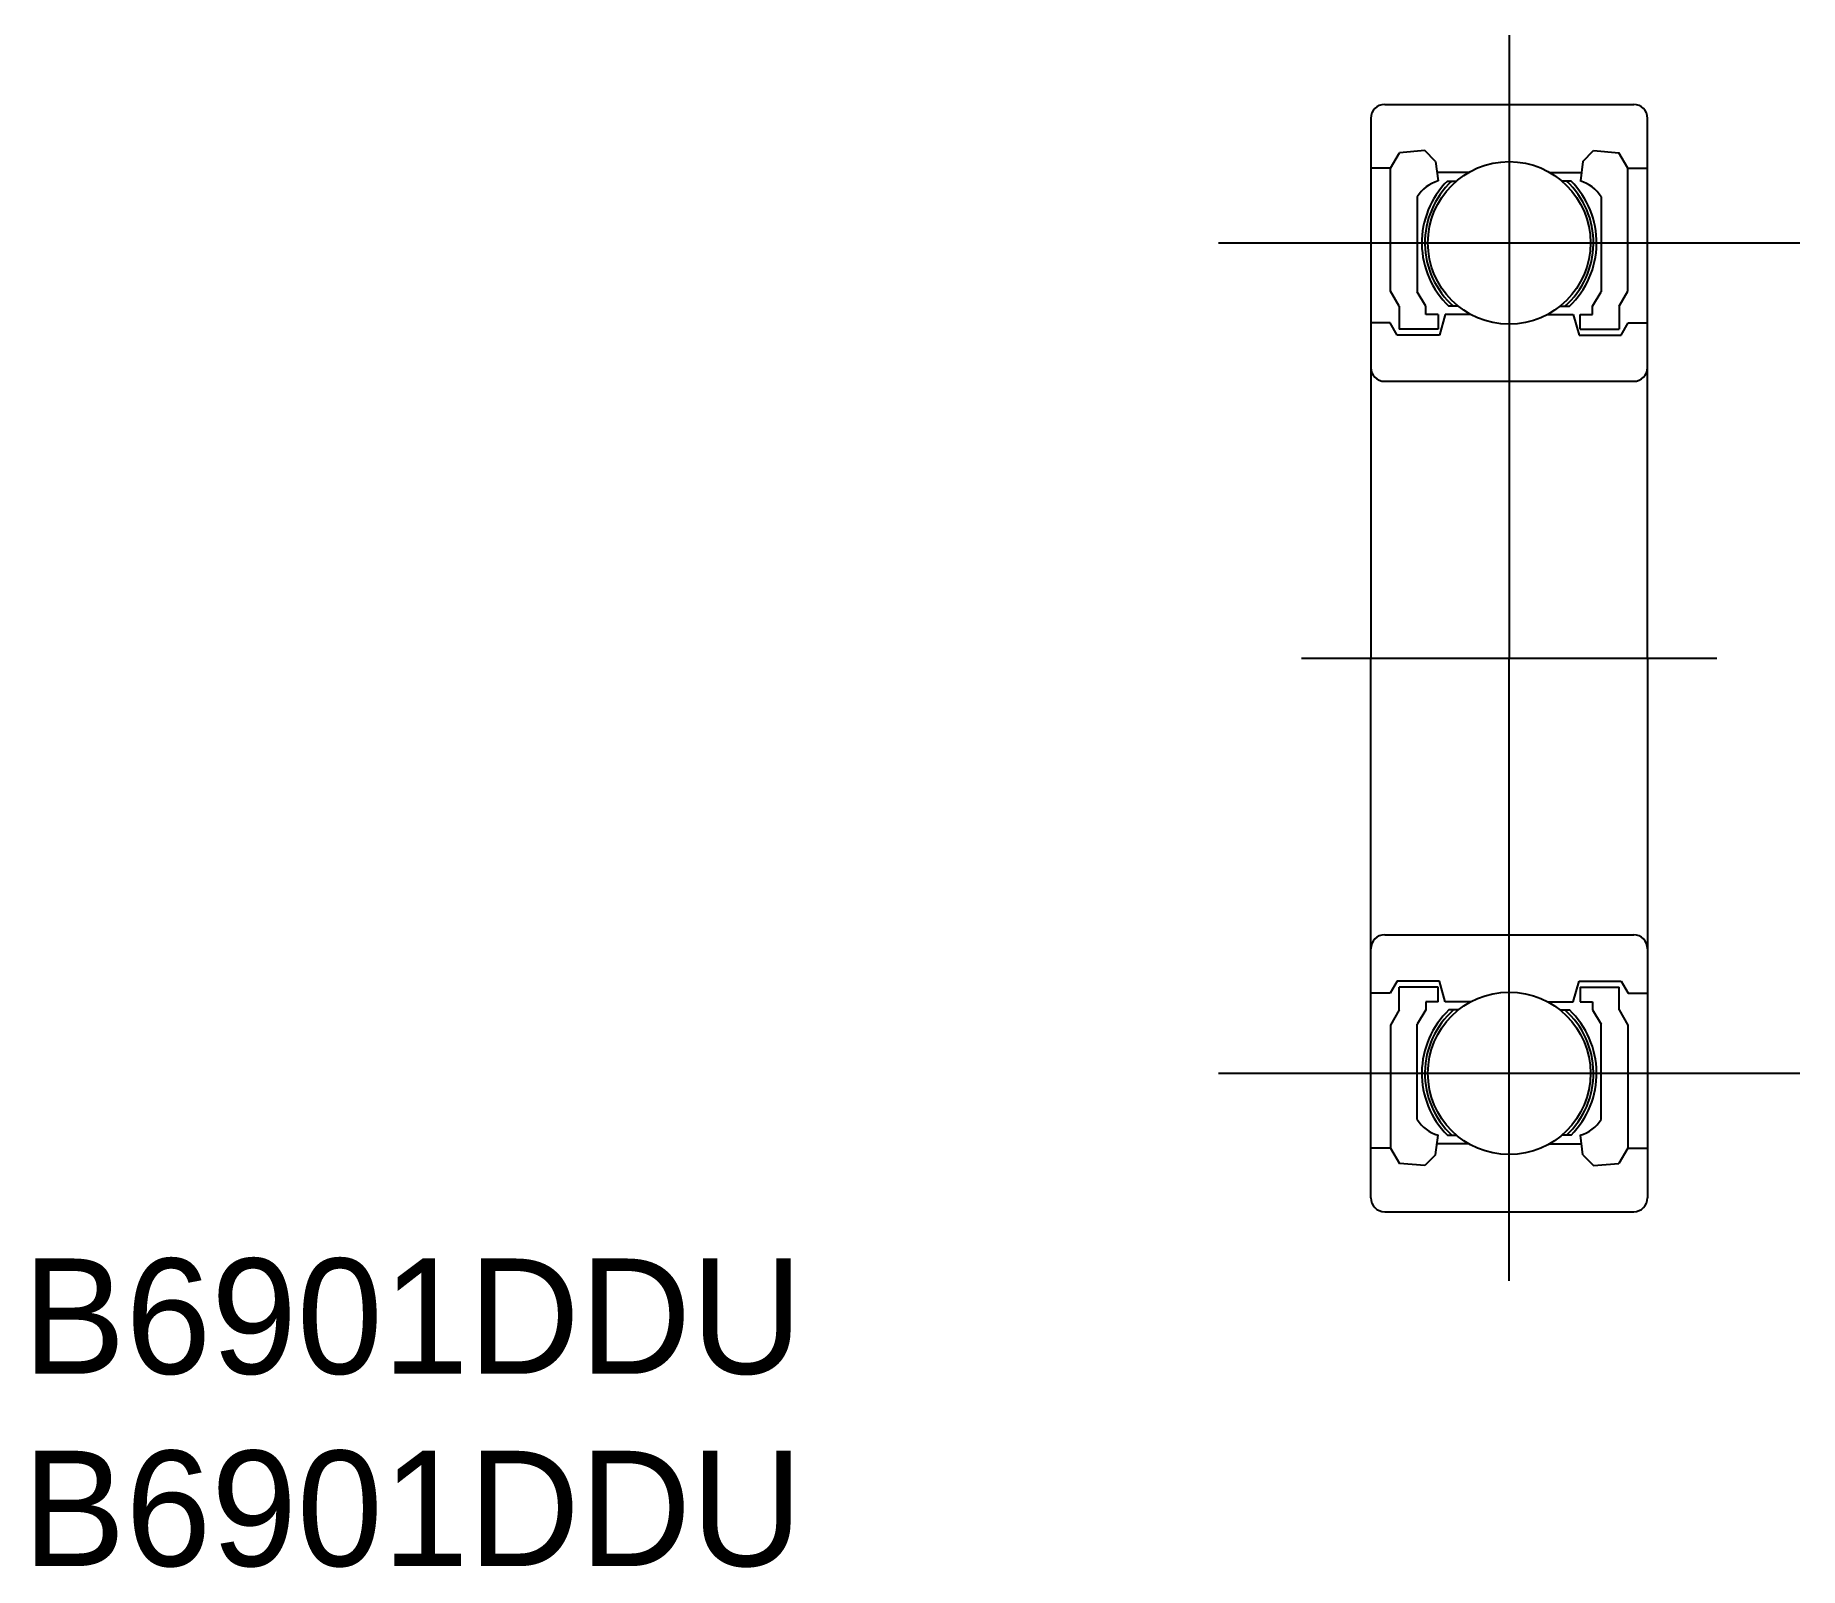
# Model space of a CAD drawing. Extents: x 724.9 to 763.1, y 606.5 to 639.7.
import ezdxf

# ---------------------------------------------------------------- set-up
doc = ezdxf.new("R2010")
doc.units = 0
doc.linetypes.add('CENTER', pattern=[50.8, 31.75, -6.35, 6.35, -6.35])
doc.layers.get('0').update_dxf_attribs({"linetype": 'CONTINUOUS'})
doc.layers.add('CENTER', color=1, linetype='CENTER')

msp = doc.modelspace()

# ---------------------------------------------------------------- linework, layer by layer
for p, q in [((754.15, 638.192), (759.55, 638.192)), ((753.85, 637.892), (753.85, 626.192)), ((759.85, 626.192), (759.85, 637.892)), ((755.509, 636.531), (755.705, 636.531)), ((755.509, 636.531), (755.705, 636.531)), ((758.191, 636.531), (757.995, 636.531)), ((758.191, 636.531), (757.995, 636.531)), ((756.012, 633.643), (755.462, 633.643)), ((755.746, 633.819), (755.544, 633.819)), ((757.688, 633.643), (758.238, 633.643)), ((757.954, 633.819), (758.156, 633.819)), ((754.15, 632.192), (759.55, 632.192)), ((753.85, 614.492), (753.85, 626.192)), ((759.85, 626.192), (759.85, 614.492)), ((754.15, 620.192), (759.55, 620.192)), ((756.012, 618.741), (755.462, 618.741)), ((757.688, 618.741), (758.238, 618.741)), ((755.746, 618.565), (755.544, 618.565)), ((757.954, 618.565), (758.156, 618.565)), ((755.509, 615.853), (755.705, 615.853)), ((755.509, 615.853), (755.705, 615.853)), ((758.191, 615.853), (757.995, 615.853)), ((758.191, 615.853), (757.995, 615.853)), ((754.15, 614.192), (759.55, 614.192))]:
    msp.add_line(p, q)
at = {"color": 7, "linetype": 'CONTINUOUS'}
for p, q in [((754.278, 636.814), (754.469, 637.143)), ((755.019, 637.192), (754.469, 637.143)), ((755.253, 636.958), (755.019, 637.192)), ((758.447, 636.958), (758.681, 637.192)), ((758.681, 637.192), (759.231, 637.143)), ((759.422, 636.814), (759.231, 637.143)), ((754.278, 636.814), (753.85, 636.814)), ((754.278, 634.148), (754.278, 636.814)), ((755.253, 636.958), (755.307, 636.535)), ((755.973, 636.72), (755.284, 636.72)), ((757.727, 636.72), (758.416, 636.72)), ((758.447, 636.958), (758.393, 636.535)), ((759.422, 634.148), (759.422, 636.814)), ((759.422, 636.814), (759.85, 636.814)), ((754.856, 636.191), (754.856, 634.129)), ((758.844, 636.191), (758.844, 634.129)), ((754.466, 633.819), (754.278, 634.148)), ((755.043, 633.819), (754.856, 634.129)), ((758.657, 633.819), (758.844, 634.129)), ((759.234, 633.819), (759.422, 634.148)), ((754.466, 633.819), (754.466, 633.324)), ((755.043, 633.643), (755.043, 633.819)), ((755.308, 633.643), (755.043, 633.643)), ((755.308, 633.643), (755.308, 633.324)), ((755.462, 633.643), (755.336, 633.192)), ((758.238, 633.643), (758.364, 633.192)), ((758.392, 633.324), (758.392, 633.643)), ((758.392, 633.643), (758.657, 633.643)), ((758.657, 633.643), (758.657, 633.819)), ((759.234, 633.819), (759.234, 633.324)), ((754.267, 633.456), (753.85, 633.456)), ((754.42, 633.192), (754.267, 633.456)), ((755.308, 633.324), (754.466, 633.324)), ((758.392, 633.324), (759.234, 633.324)), ((759.28, 633.192), (759.433, 633.456)), ((759.433, 633.456), (759.85, 633.456)), ((755.336, 633.192), (754.42, 633.192)), ((758.364, 633.192), (759.28, 633.192)), ((754.42, 619.192), (754.267, 618.927)), ((755.336, 619.192), (754.42, 619.192)), ((754.466, 618.565), (754.466, 619.06)), ((755.308, 619.06), (754.466, 619.06)), ((755.308, 618.741), (755.308, 619.06)), ((755.462, 618.741), (755.336, 619.192)), ((758.238, 618.741), (758.364, 619.192)), ((758.364, 619.192), (759.28, 619.192)), ((758.392, 619.06), (759.234, 619.06)), ((758.392, 619.06), (758.392, 618.741)), ((759.234, 618.565), (759.234, 619.06)), ((759.28, 619.192), (759.433, 618.927)), ((754.267, 618.927), (753.85, 618.927)), ((755.043, 618.741), (755.043, 618.565)), ((755.308, 618.741), (755.043, 618.741)), ((758.392, 618.741), (758.657, 618.741)), ((758.657, 618.741), (758.657, 618.565)), ((759.433, 618.927), (759.85, 618.927)), ((754.466, 618.565), (754.278, 618.236)), ((755.043, 618.565), (754.856, 618.255)), ((758.657, 618.565), (758.844, 618.255)), ((759.234, 618.565), (759.422, 618.236)), ((754.278, 618.236), (754.278, 615.569)), ((754.856, 616.193), (754.856, 618.255)), ((758.844, 616.193), (758.844, 618.255)), ((759.422, 618.236), (759.422, 615.569)), ((755.253, 615.426), (755.307, 615.849)), ((755.973, 615.664), (755.284, 615.664)), ((757.727, 615.664), (758.416, 615.664)), ((758.447, 615.426), (758.393, 615.849)), ((754.278, 615.569), (753.85, 615.569)), ((754.278, 615.569), (754.469, 615.24)), ((755.019, 615.192), (754.469, 615.24)), ((755.253, 615.426), (755.019, 615.192)), ((758.447, 615.426), (758.681, 615.192)), ((758.681, 615.192), (759.231, 615.24)), ((759.422, 615.569), (759.231, 615.24)), ((759.422, 615.569), (759.85, 615.569))]:
    msp.add_line(p, q, dxfattribs=at)
for centre in [(756.85, 635.192), (756.85, 617.192)]:
    msp.add_circle(centre, 1.762, dxfattribs=at)
for centre, start, end in [((754.15, 637.892), 90, 180), ((759.55, 637.892), 0, 90), ((754.15, 632.492), 180, 270), ((759.55, 632.492), 270, 0), ((754.15, 619.892), 90, 180), ((759.55, 619.892), 0, 90), ((754.15, 614.492), 180, 270), ((759.55, 614.492), 270, 0)]:
    msp.add_arc(centre, 0.3, start, end)
for centre, radius, start, end in [((755.53, 635.773), 0.793, 106.2645, 148.2193), ((756.85, 635.192), 1.895, 135.0413, 226.4324), ((756.85, 635.192), 1.828, 132.9151, 228.6756), ((756.85, 635.192), 1.828, 311.3244, 47.0849), ((756.85, 635.192), 1.895, 313.5676, 44.9587), ((758.17, 635.773), 0.793, 31.7807, 73.7355), ((756.85, 617.192), 1.895, 133.5676, 224.9587), ((756.85, 617.192), 1.828, 131.3244, 227.0849), ((756.85, 617.192), 1.828, 312.9151, 48.6756), ((756.85, 617.192), 1.895, 315.0413, 46.4324), ((755.53, 616.61), 0.793, 211.7807, 253.7355), ((758.17, 616.61), 0.793, 286.2645, 328.2193)]:
    msp.add_arc(centre, radius, start, end, dxfattribs=at)
at = {"layer": 'CENTER', "color": 1, "linetype": 'CENTER'}
for p, q in [((756.85, 639.692), (756.85, 626.192)), ((750.55, 635.192), (763.15, 635.192)), ((752.35, 626.192), (761.35, 626.192)), ((752.35, 626.192), (761.35, 626.192)), ((752.35, 626.192), (761.35, 626.192)), ((756.85, 612.692), (756.85, 626.192)), ((750.55, 617.192), (763.15, 617.192))]:
    msp.add_line(p, q, dxfattribs=at)

# ---------------------------------------------------------------- texts
at = {"color": 7, "linetype": 'CONTINUOUS'}
for p in [(724.615, 610.678), (724.615, 606.511)]:
    msp.add_text('B6901DDU', height=2.5, dxfattribs=at).set_placement(p)

doc.saveas('drawing.dxf')
